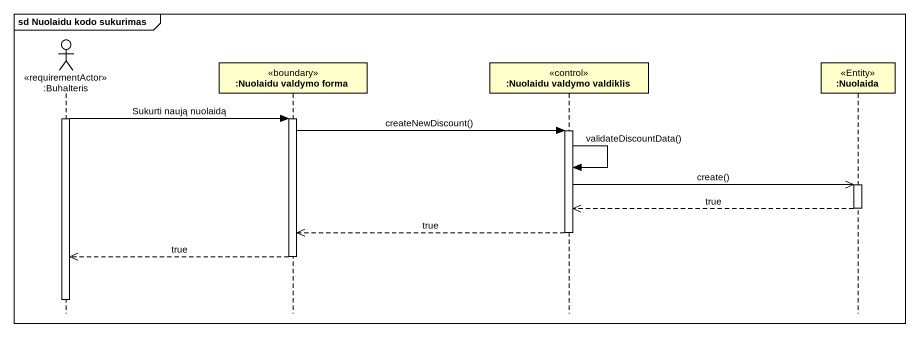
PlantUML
@startuml
mainframe sd Nuolaidu kodo sukurimas
hide footbox
actor ":Buhalteris" as Buhalteris <<requirementActor>>
participant ":Nuolaidu valdymo forma" as Nuolaidu_valdymo_forma <<boundary>>
participant ":Nuolaidu valdymo valdiklis" as Nuolaidu_valdymo_valdiklis <<control>>
participant ":Nuolaida" as Nuolaida <<Entity>>

activate Buhalteris
Buhalteris -> Nuolaidu_valdymo_forma : Sukurti naują nuolaidą
activate Nuolaidu_valdymo_forma
Nuolaidu_valdymo_forma -> Nuolaidu_valdymo_valdiklis : createNewDiscount()
activate Nuolaidu_valdymo_valdiklis
Nuolaidu_valdymo_valdiklis -> Nuolaidu_valdymo_valdiklis : validateDiscountData()
Nuolaidu_valdymo_valdiklis ->> Nuolaida : create()
activate Nuolaida
Nuolaida -->> Nuolaidu_valdymo_valdiklis : true
deactivate Nuolaida
Nuolaidu_valdymo_valdiklis -->> Nuolaidu_valdymo_forma : true
deactivate Nuolaidu_valdymo_valdiklis
Nuolaidu_valdymo_forma -->> Buhalteris : true
deactivate Nuolaidu_valdymo_forma
deactivate Buhalteris
@enduml
